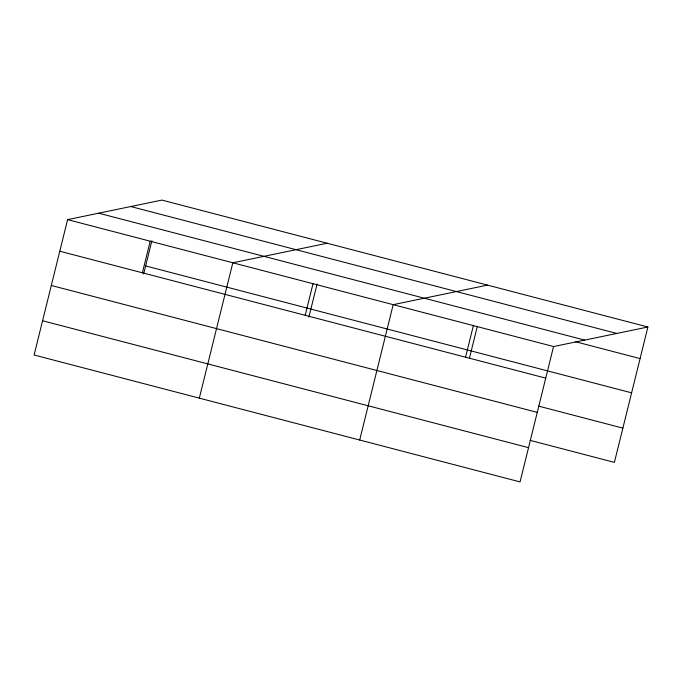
<?xml version="1.0" encoding="UTF-8"?>
<svg xmlns="http://www.w3.org/2000/svg" width="682" height="682" viewBox="0 0 682 682"><rect width="100%" height="100%" fill="white"/><g stroke="black" fill="none" stroke-linecap="round" stroke-linejoin="round"><path stroke-width="1.02" d="M647.9 327.002L161.941 200.09L67.603 219.63L34.1 354.998L520.059 481.91L553.562 346.541L647.9 327.002L614.397 462.37L530.102 440.359M142.393 272.8L150.21 241.206M143.655 273.993L151.881 240.746M199.323 398.143L232.826 262.783L327.164 243.244M305.195 315.314L313.012 283.721M308.878 317.147L317.104 283.9M359.695 440.026L393.19 304.658L487.536 285.119M465.559 357.189L473.376 325.604M469.497 358.016L477.221 326.789M130.808 206.544L616.767 333.447M98.737 213.185L584.687 340.096M575.318 341.682L640.083 358.596M67.603 219.63L553.562 346.541M145.65 265.929L631.609 392.841M59.786 251.223L545.745 378.135M538.584 406.114L622.879 428.125M51.303 285.468L537.263 412.38M42.574 320.753L528.533 447.665"/></g></svg>
